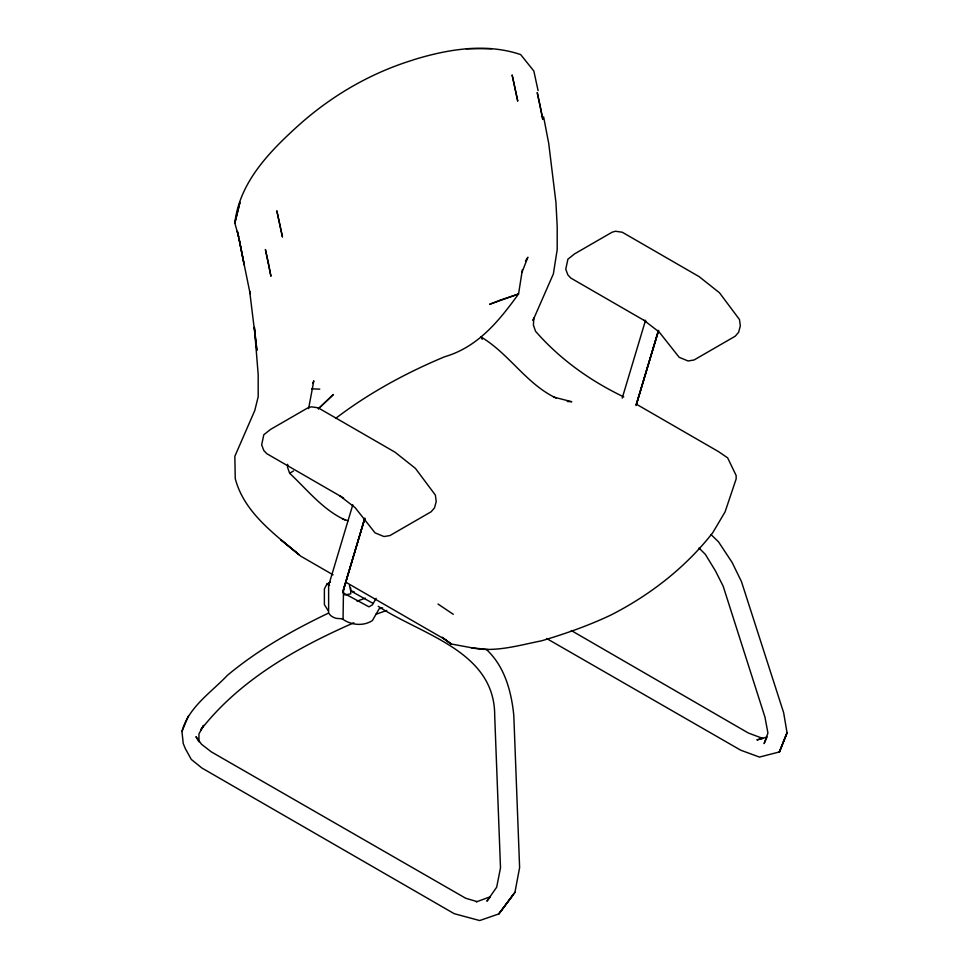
<?xml version="1.0" encoding="UTF-8"?>
<svg xmlns="http://www.w3.org/2000/svg" width="969" height="969" viewBox="0 0 969 969"><rect width="100%" height="100%" fill="white"/><g stroke="black" fill="none" stroke-linecap="round" stroke-linejoin="round"><path stroke-width="1.45" d="M287.672 464.26L287.502 467.106L289.622 473.235C307.258 489.72 322.592 509.549 344.976 519.917M308.59 408.664L313.835 380.793L312.624 383.458M522.376 269.709L518.548 293.995C498.902 321.042 478.032 347.011 444.65 356.762C406.265 372.774 369.213 392.845 336.086 418.063M328.358 613.171C292.711 630.238 257.827 649.884 227.4 675.345C211.06 692.569 188.313 707.285 181.954 731.498L183.226 743.514L185.358 748.662L191.305 759.442L201.915 768.029L454.207 913.682L479.691 920.55L498.805 913.924L502.196 909.516L514.939 892.352L519.614 867.582L513.8 715.473C511.45 691.721 504.752 666.733 486.874 649.92M364.816 518.197L343.062 591.393L364.671 518.427M636.149 405.539L658.326 330.901L636.221 404.654M352.813 504.752L328.624 585.506L328.624 612.965L329.896 614.685A13.675 7.897 0 0 0 336.267 618.367L343.062 618.852L343.498 589.188L364.659 519.021M622.219 398.114L645.548 320.254M636.221 404.812L658.69 330.344M521.952 272.41L527.887 257.209L525.489 260.891M181.954 731.498L188.325 716.043M330.332 582.078L326.928 584.041L324.385 588.946L324.385 604.632L328.2 610.761M376.154 598.345L372.375 604.874L368.971 606.836L342.699 592.592M514.939 892.352L498.805 913.924L512.395 895.78M318.256 408.845L333.372 394.528L318.51 408.688M289.804 473.138L293.45 471.031M353.806 622.788C296.611 647.898 239.634 679.911 200.644 730.02L203.623 725.357L198.948 733.945L198.948 741.794L195.968 736.646L201.491 744.24L211.266 751.847L465.665 898.239L477.099 901.618M476.288 901.909L490.302 896.761L486.91 901.182L496.673 887.204L500.501 867.824L494.699 715.716C494.965 650.998 421.757 634.974 378.225 606.291M375.706 614.358L386.74 610.446M357.04 601.119L365.398 598.176M382.67 607.878L379.17 608.798L372.375 620.572C363.218 626.555 350.863 625.126 342.214 618.852M344.891 594.966L350.717 593.84L350.717 588.135M538.086 90.626L533.834 71.016L520.668 54.579C486.135 42.878 448.514 49.128 414.49 59.484L412.37 60.223C369.419 73.487 330.041 96.694 296.841 126.915C268.365 152.811 239.44 182.971 234.837 223.04L238.762 237.32L237.381 231.373L250.123 293.668L249.699 291.451L256.918 350.39L254.375 327.34L258.19 374.664L258.19 396.733L254.799 410.468L234.837 456.326L235.261 478.638C243.994 512.104 273.803 533.616 299.106 554.728L280.707 539.697L300.814 556.206L333.082 574.835M466.307 48.692L491.792 48.692M311.715 388.884L319.782 389.126M567.325 401.505L571.783 401.723L553.517 397.06M345.642 582.09L443.935 638.837L451.154 643.985L442.239 637.372L451.154 643.985L471.116 647.667L488.11 649.63M471.116 647.667C494.65 652.84 518.572 645.354 541.623 640.8C565.254 633.787 588.558 625.623 610.858 615.061C650.054 595.087 685.664 567.434 712.784 532.659L725.103 511.826L736.149 478.965L736.149 475.525L727.658 457.877L718.308 451.493L636.342 404.17M349.434 585.264L350.717 590.896L354.218 591.817M342.432 518.936L348.089 520.728M326.928 584.041L329.557 585.458M350.717 590.896L372.98 603.36M546.625 638.51L740.752 750.212L759.442 757.08L779.403 751.932L787.046 732.794L783.642 712.687L741.455 581.582L732.116 562.456L718.526 541.865L710.992 534.537M646.456 321.744L570.862 278.091L567.882 274.905L565.763 269.261L567.882 259.207L574.678 253.817L612.057 232.233L615.46 231.252L622.255 232.233L699.121 276.625L719.507 292.808L739.48 319.528L740.328 325.911L738.62 332.282L735.229 336.207L694.034 359.996L688.087 360.977L679.16 357.295L659.199 332.04L643.913 320.267M623.757 396.915C590.145 380.744 560.094 359.378 535.542 331.265L533.41 325.136L533.834 318.026L532.986 320.473L553.372 273.888L557.199 249.602L557.199 226.552L555.927 202.279L548.708 143.351L543.609 116.861M556.061 398.041C526.288 383.942 509.125 353.709 481.108 337.042M343.632 498.042L266.754 453.662L263.786 450.476L261.666 444.832L263.786 434.778L270.581 429.388L307.96 407.804L311.352 406.823L318.147 407.804L395.025 452.196L415.41 468.378L435.372 495.098L436.22 501.482L434.524 507.853L431.132 511.777L389.926 535.566L383.978 536.547L375.064 532.865L355.102 507.611L339.816 495.837M571.262 630.516L748.395 733.048L762.833 738.439L756.886 739.916L767.085 736.973L764.105 743.586L767.933 733.048L764.953 717.108L723.189 586.245L715.546 571.044L705.359 554.365L698.988 547.994M437.988 604.014L453.286 614.322M481.169 336.655L482.187 339.32M239.937 202.448L234.837 223.04L239.937 202.448M787.046 732.794L779.403 751.932L787.046 732.794M500.283 300.124L489.672 304.29L518.548 293.995L500.283 300.124M517.7 100.921L512.177 75.182L517.7 100.921M282.403 236.775L276.88 211.024L282.403 236.775M540.205 106.081L537.238 92.588L542.761 119.32L540.205 106.081M268.389 263.011L265.409 249.517L270.932 276.25L268.389 263.011M244.176 264.731L239.077 238.737L244.176 264.731"/></g></svg>
